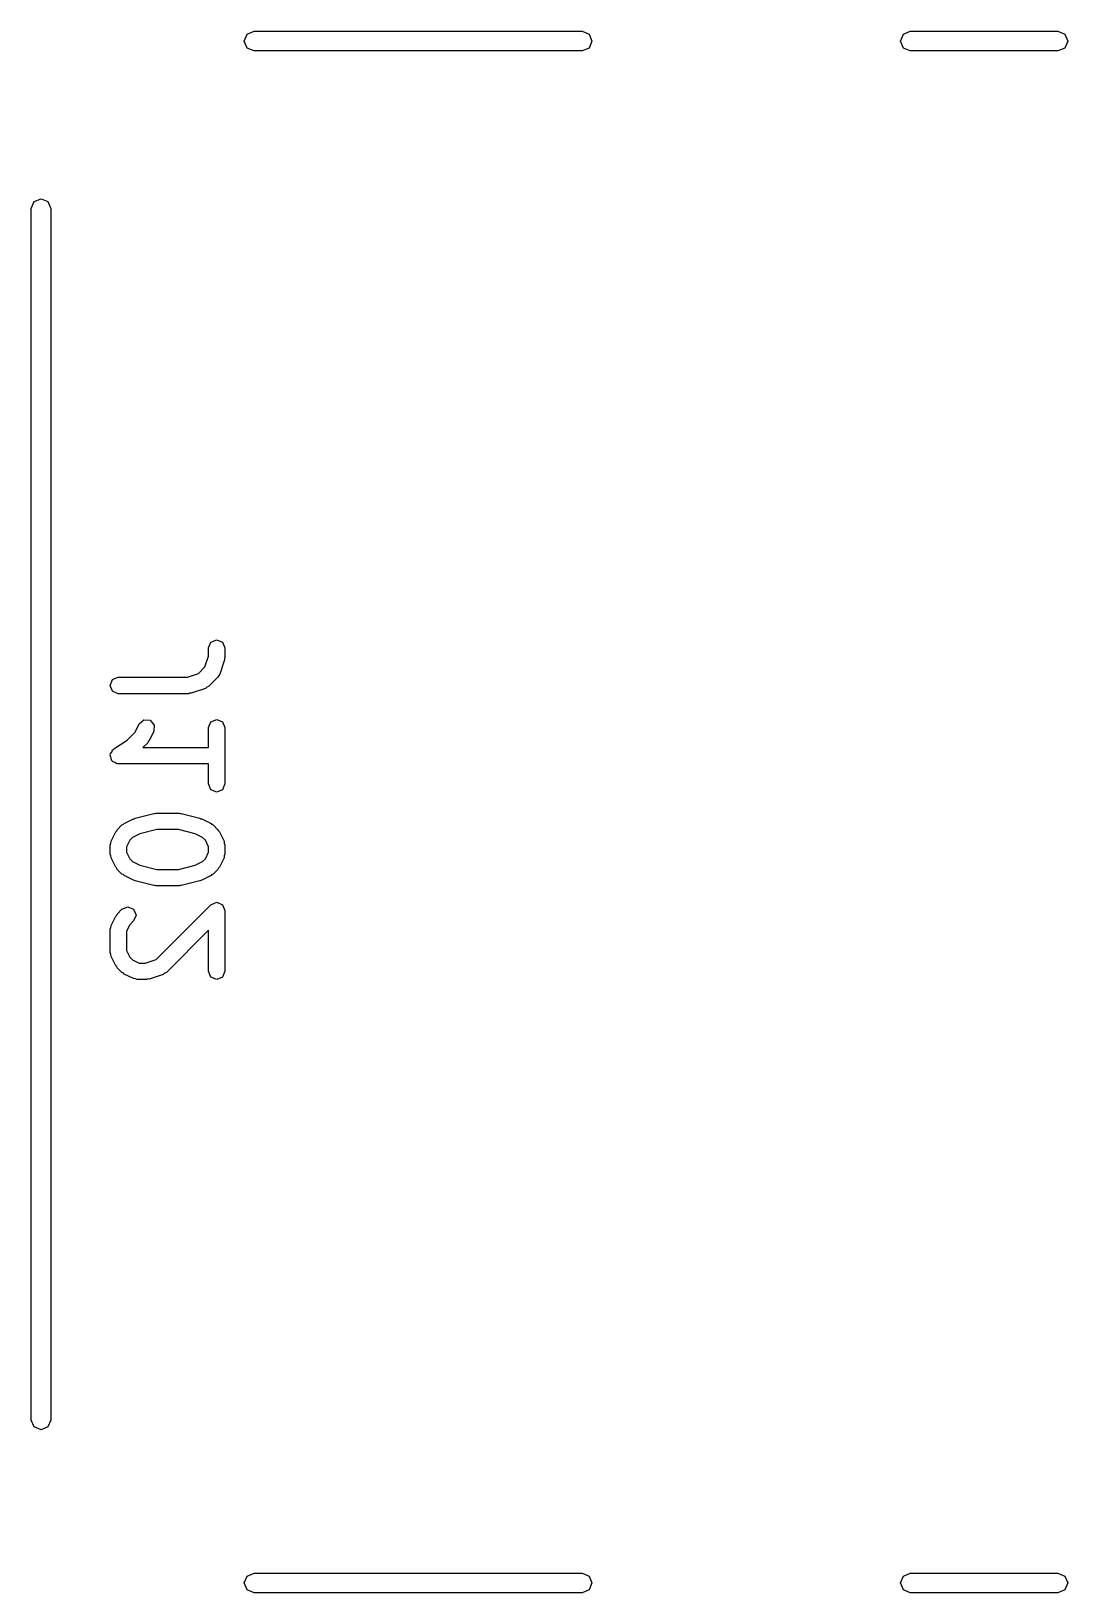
# Model space of a CAD drawing. Extents: x 108.64 to 114.96, y -104.76 to -95.24.
import ezdxf

# ---------------------------------------------------------------- set-up
doc = ezdxf.new("R2010")
doc.units = 0
doc.layers.add('BLACK', color=7, linetype='CONTINUOUS')

msp = doc.modelspace()

# ---------------------------------------------------------------- linework, layer by layer
at = {"layer": 'BLACK', "linetype": 'CONTINUOUS'}
for p, q in [((109.939, -95.3), (109.956, -95.2576)), ((109.956, -95.2576), (109.999, -95.24)), ((109.999, -95.24), (111.999, -95.24)), ((111.999, -95.24), (112.041, -95.2576)), ((112.041, -95.2576), (112.059, -95.3)), ((113.94, -95.3), (113.958, -95.2576)), ((113.958, -95.2576), (114, -95.24)), ((114, -95.24), (114.9, -95.24)), ((114.9, -95.24), (114.942, -95.2576)), ((114.942, -95.2576), (114.96, -95.3)), ((109.956, -95.3424), (109.939, -95.3)), ((109.999, -95.36), (109.956, -95.3424)), ((111.999, -95.36), (109.999, -95.36)), ((112.041, -95.3424), (111.999, -95.36)), ((112.059, -95.3), (112.041, -95.3424)), ((113.958, -95.3424), (113.94, -95.3)), ((114, -95.36), (113.958, -95.3424)), ((114.9, -95.36), (114, -95.36)), ((114.942, -95.3424), (114.9, -95.36)), ((114.96, -95.3), (114.942, -95.3424)), ((108.64, -96.3212), (108.658, -96.2788)), ((108.64, -103.707), (108.64, -96.3212)), ((108.658, -96.2788), (108.7, -96.2612)), ((108.7, -96.2612), (108.742, -96.2788)), ((108.742, -96.2788), (108.76, -96.3212)), ((108.76, -96.3212), (108.76, -103.707)), ((109.721, -99), (109.736, -98.9646)), ((109.721, -99.049), (109.721, -99)), ((109.736, -98.9646), (109.771, -98.95)), ((109.771, -98.95), (109.807, -98.9646)), ((109.807, -98.9646), (109.821, -99)), ((109.821, -99), (109.821, -99.0571)), ((109.699, -99.1158), (109.721, -99.049)), ((109.819, -99.073), (109.79, -99.1587)), ((109.821, -99.0571), (109.818, -99.0647)), ((109.818, -99.0647), (109.819, -99.073)), ((109.121, -99.2286), (109.136, -99.1932)), ((109.136, -99.1932), (109.171, -99.1786)), ((109.171, -99.1786), (109.592, -99.1786)), ((109.592, -99.1786), (109.659, -99.1563)), ((109.659, -99.1563), (109.699, -99.1158)), ((109.778, -99.1782), (109.721, -99.2354)), ((109.783, -99.1675), (109.778, -99.1782)), ((109.79, -99.1587), (109.783, -99.1675)), ((109.136, -99.2639), (109.121, -99.2286)), ((109.171, -99.2786), (109.136, -99.2639)), ((109.6, -99.2786), (109.171, -99.2786)), ((109.608, -99.2754), (109.6, -99.2786)), ((109.616, -99.276), (109.608, -99.2754)), ((109.702, -99.2474), (109.616, -99.276)), ((109.71, -99.2398), (109.702, -99.2474)), ((109.721, -99.2354), (109.71, -99.2398)), ((109.273, -99.5132), (109.298, -99.4634)), ((109.298, -99.4634), (109.327, -99.4383)), ((109.327, -99.4383), (109.365, -99.441)), ((109.365, -99.441), (109.39, -99.4699)), ((109.39, -99.4699), (109.388, -99.5081)), ((109.721, -99.4857), (109.736, -99.4504)), ((109.736, -99.4504), (109.771, -99.4357)), ((109.771, -99.4357), (109.807, -99.4504)), ((109.807, -99.4504), (109.821, -99.4857)), ((109.144, -99.6155), (109.225, -99.5611)), ((109.225, -99.5611), (109.273, -99.5132)), ((109.35, -99.5782), (109.321, -99.6071)), ((109.353, -99.5706), (109.35, -99.5782)), ((109.359, -99.5652), (109.353, -99.5706)), ((109.388, -99.5081), (109.359, -99.5652)), ((109.721, -99.6071), (109.721, -99.4857)), ((109.821, -99.4857), (109.821, -99.8286)), ((109.121, -99.6571), (109.123, -99.6524)), ((109.127, -99.6706), (109.121, -99.6571)), ((109.122, -99.6473), (109.131, -99.6352)), ((109.123, -99.6524), (109.122, -99.6473)), ((109.13, -99.6849), (109.127, -99.6706)), ((109.131, -99.6352), (109.136, -99.6218)), ((109.136, -99.6218), (109.141, -99.6198)), ((109.141, -99.6198), (109.144, -99.6155)), ((109.321, -99.6071), (109.721, -99.6071)), ((109.134, -99.6877), (109.13, -99.6849)), ((109.136, -99.6925), (109.134, -99.6877)), ((109.15, -99.6981), (109.136, -99.6925)), ((109.162, -99.7062), (109.15, -99.6981)), ((109.167, -99.7052), (109.162, -99.7062)), ((109.171, -99.7071), (109.167, -99.7052)), ((109.721, -99.7071), (109.171, -99.7071)), ((109.721, -99.8286), (109.721, -99.7071)), ((109.736, -99.8639), (109.721, -99.8286)), ((109.771, -99.8786), (109.736, -99.8639)), ((109.807, -99.8639), (109.771, -99.8786)), ((109.821, -99.8286), (109.807, -99.8639)), ((109.206, -100.07), (109.263, -100.041)), ((109.263, -100.041), (109.269, -100.041)), ((109.269, -100.041), (109.274, -100.037)), ((109.274, -100.037), (109.388, -100.009)), ((109.388, -100.009), (109.394, -100.01)), ((109.394, -100.01), (109.4, -100.007)), ((109.4, -100.007), (109.543, -100.007)), ((109.543, -100.007), (109.549, -100.01)), ((109.549, -100.01), (109.555, -100.009)), ((109.555, -100.009), (109.669, -100.037)), ((109.669, -100.037), (109.674, -100.041)), ((109.674, -100.041), (109.68, -100.041)), ((109.68, -100.041), (109.737, -100.07)), ((109.127, -100.178), (109.155, -100.12)), ((109.155, -100.12), (109.161, -100.115)), ((109.161, -100.115), (109.165, -100.108)), ((109.165, -100.108), (109.193, -100.079)), ((109.193, -100.079), (109.201, -100.076)), ((109.201, -100.076), (109.206, -100.07)), ((109.303, -100.133), (109.258, -100.155)), ((109.406, -100.107), (109.303, -100.133)), ((109.537, -100.107), (109.406, -100.107)), ((109.64, -100.133), (109.537, -100.107)), ((109.685, -100.155), (109.64, -100.133)), ((109.737, -100.07), (109.742, -100.076)), ((109.742, -100.076), (109.75, -100.079)), ((109.75, -100.079), (109.778, -100.108)), ((109.778, -100.108), (109.781, -100.115)), ((109.781, -100.115), (109.788, -100.12)), ((109.788, -100.12), (109.816, -100.178)), ((109.121, -100.2), (109.126, -100.189)), ((109.121, -100.257), (109.121, -100.2)), ((109.126, -100.189), (109.127, -100.178)), ((109.241, -100.172), (109.221, -100.212)), ((109.221, -100.212), (109.221, -100.245)), ((109.221, -100.245), (109.241, -100.285)), ((109.258, -100.155), (109.241, -100.172)), ((109.702, -100.172), (109.685, -100.155)), ((109.721, -100.212), (109.702, -100.172)), ((109.702, -100.285), (109.721, -100.245)), ((109.721, -100.245), (109.721, -100.212)), ((109.816, -100.178), (109.817, -100.189)), ((109.817, -100.189), (109.821, -100.2)), ((109.821, -100.2), (109.821, -100.257)), ((109.126, -100.268), (109.121, -100.257)), ((109.127, -100.28), (109.126, -100.268)), ((109.155, -100.337), (109.127, -100.28)), ((109.161, -100.342), (109.155, -100.337)), ((109.241, -100.285), (109.258, -100.302)), ((109.258, -100.302), (109.303, -100.324)), ((109.303, -100.324), (109.406, -100.35)), ((109.537, -100.35), (109.64, -100.324)), ((109.64, -100.324), (109.685, -100.302)), ((109.685, -100.302), (109.702, -100.285)), ((109.788, -100.337), (109.781, -100.342)), ((109.816, -100.28), (109.788, -100.337)), ((109.817, -100.268), (109.816, -100.28)), ((109.821, -100.257), (109.817, -100.268)), ((109.165, -100.35), (109.161, -100.342)), ((109.193, -100.378), (109.165, -100.35)), ((109.201, -100.381), (109.193, -100.378)), ((109.206, -100.388), (109.201, -100.381)), ((109.263, -100.416), (109.206, -100.388)), ((109.269, -100.417), (109.263, -100.416)), ((109.274, -100.42), (109.269, -100.417)), ((109.388, -100.449), (109.274, -100.42)), ((109.406, -100.35), (109.537, -100.35)), ((109.669, -100.42), (109.555, -100.449)), ((109.674, -100.417), (109.669, -100.42)), ((109.68, -100.416), (109.674, -100.417)), ((109.737, -100.388), (109.68, -100.416)), ((109.742, -100.381), (109.737, -100.388)), ((109.75, -100.378), (109.742, -100.381)), ((109.778, -100.35), (109.75, -100.378)), ((109.781, -100.342), (109.778, -100.35)), ((109.394, -100.448), (109.388, -100.449)), ((109.4, -100.45), (109.394, -100.448)), ((109.543, -100.45), (109.4, -100.45)), ((109.549, -100.448), (109.543, -100.45)), ((109.555, -100.449), (109.549, -100.448)), ((109.161, -100.629), (109.165, -100.622)), ((109.165, -100.622), (109.193, -100.593)), ((109.193, -100.593), (109.229, -100.579)), ((109.229, -100.579), (109.264, -100.593)), ((109.264, -100.593), (109.279, -100.629)), ((109.402, -100.899), (109.736, -100.565)), ((109.736, -100.565), (109.771, -100.55)), ((109.771, -100.55), (109.807, -100.565)), ((109.807, -100.565), (109.821, -100.6)), ((109.821, -100.6), (109.821, -100.971)), ((109.121, -100.714), (109.126, -100.704)), ((109.121, -100.857), (109.121, -100.714)), ((109.126, -100.704), (109.127, -100.692)), ((109.127, -100.692), (109.155, -100.635)), ((109.155, -100.635), (109.161, -100.629)), ((109.241, -100.687), (109.221, -100.726)), ((109.264, -100.664), (109.241, -100.687)), ((109.279, -100.629), (109.264, -100.664)), ((109.721, -100.721), (109.464, -100.978)), ((109.721, -100.971), (109.721, -100.721)), ((109.221, -100.726), (109.221, -100.845)), ((109.126, -100.868), (109.121, -100.857)), ((109.127, -100.88), (109.126, -100.868)), ((109.155, -100.937), (109.127, -100.88)), ((109.221, -100.845), (109.241, -100.885)), ((109.241, -100.885), (109.258, -100.902)), ((109.258, -100.902), (109.298, -100.921)), ((109.335, -100.921), (109.402, -100.899)), ((109.161, -100.942), (109.155, -100.937)), ((109.165, -100.95), (109.161, -100.942)), ((109.193, -100.978), (109.165, -100.95)), ((109.201, -100.981), (109.193, -100.978)), ((109.206, -100.988), (109.201, -100.981)), ((109.263, -101.016), (109.206, -100.988)), ((109.298, -100.921), (109.335, -100.921)), ((109.444, -100.99), (109.359, -101.019)), ((109.453, -100.983), (109.444, -100.99)), ((109.464, -100.978), (109.453, -100.983)), ((109.736, -101.007), (109.721, -100.971)), ((109.771, -101.021), (109.736, -101.007)), ((109.807, -101.007), (109.771, -101.021)), ((109.821, -100.971), (109.807, -101.007)), ((109.275, -101.017), (109.263, -101.016)), ((109.286, -101.021), (109.275, -101.017)), ((109.343, -101.021), (109.286, -101.021)), ((109.35, -101.018), (109.343, -101.021)), ((109.359, -101.019), (109.35, -101.018)), ((108.658, -103.749), (108.64, -103.707)), ((108.7, -103.767), (108.658, -103.749)), ((108.742, -103.749), (108.7, -103.767)), ((108.76, -103.707), (108.742, -103.749)), ((109.939, -104.7), (109.956, -104.658)), ((109.956, -104.742), (109.939, -104.7)), ((109.956, -104.658), (109.999, -104.64)), ((109.999, -104.64), (111.999, -104.64)), ((111.999, -104.64), (112.041, -104.658)), ((112.041, -104.658), (112.059, -104.7)), ((112.059, -104.7), (112.041, -104.742)), ((113.94, -104.7), (113.958, -104.658)), ((113.958, -104.742), (113.94, -104.7)), ((113.958, -104.658), (114, -104.64)), ((114, -104.64), (114.9, -104.64)), ((114.9, -104.64), (114.942, -104.658)), ((114.942, -104.658), (114.96, -104.7)), ((114.96, -104.7), (114.942, -104.742)), ((109.999, -104.76), (109.956, -104.742)), ((111.999, -104.76), (109.999, -104.76)), ((112.041, -104.742), (111.999, -104.76)), ((114, -104.76), (113.958, -104.742)), ((114.9, -104.76), (114, -104.76)), ((114.942, -104.742), (114.9, -104.76))]:
    msp.add_line(p, q, dxfattribs=at)

doc.saveas('drawing.dxf')
